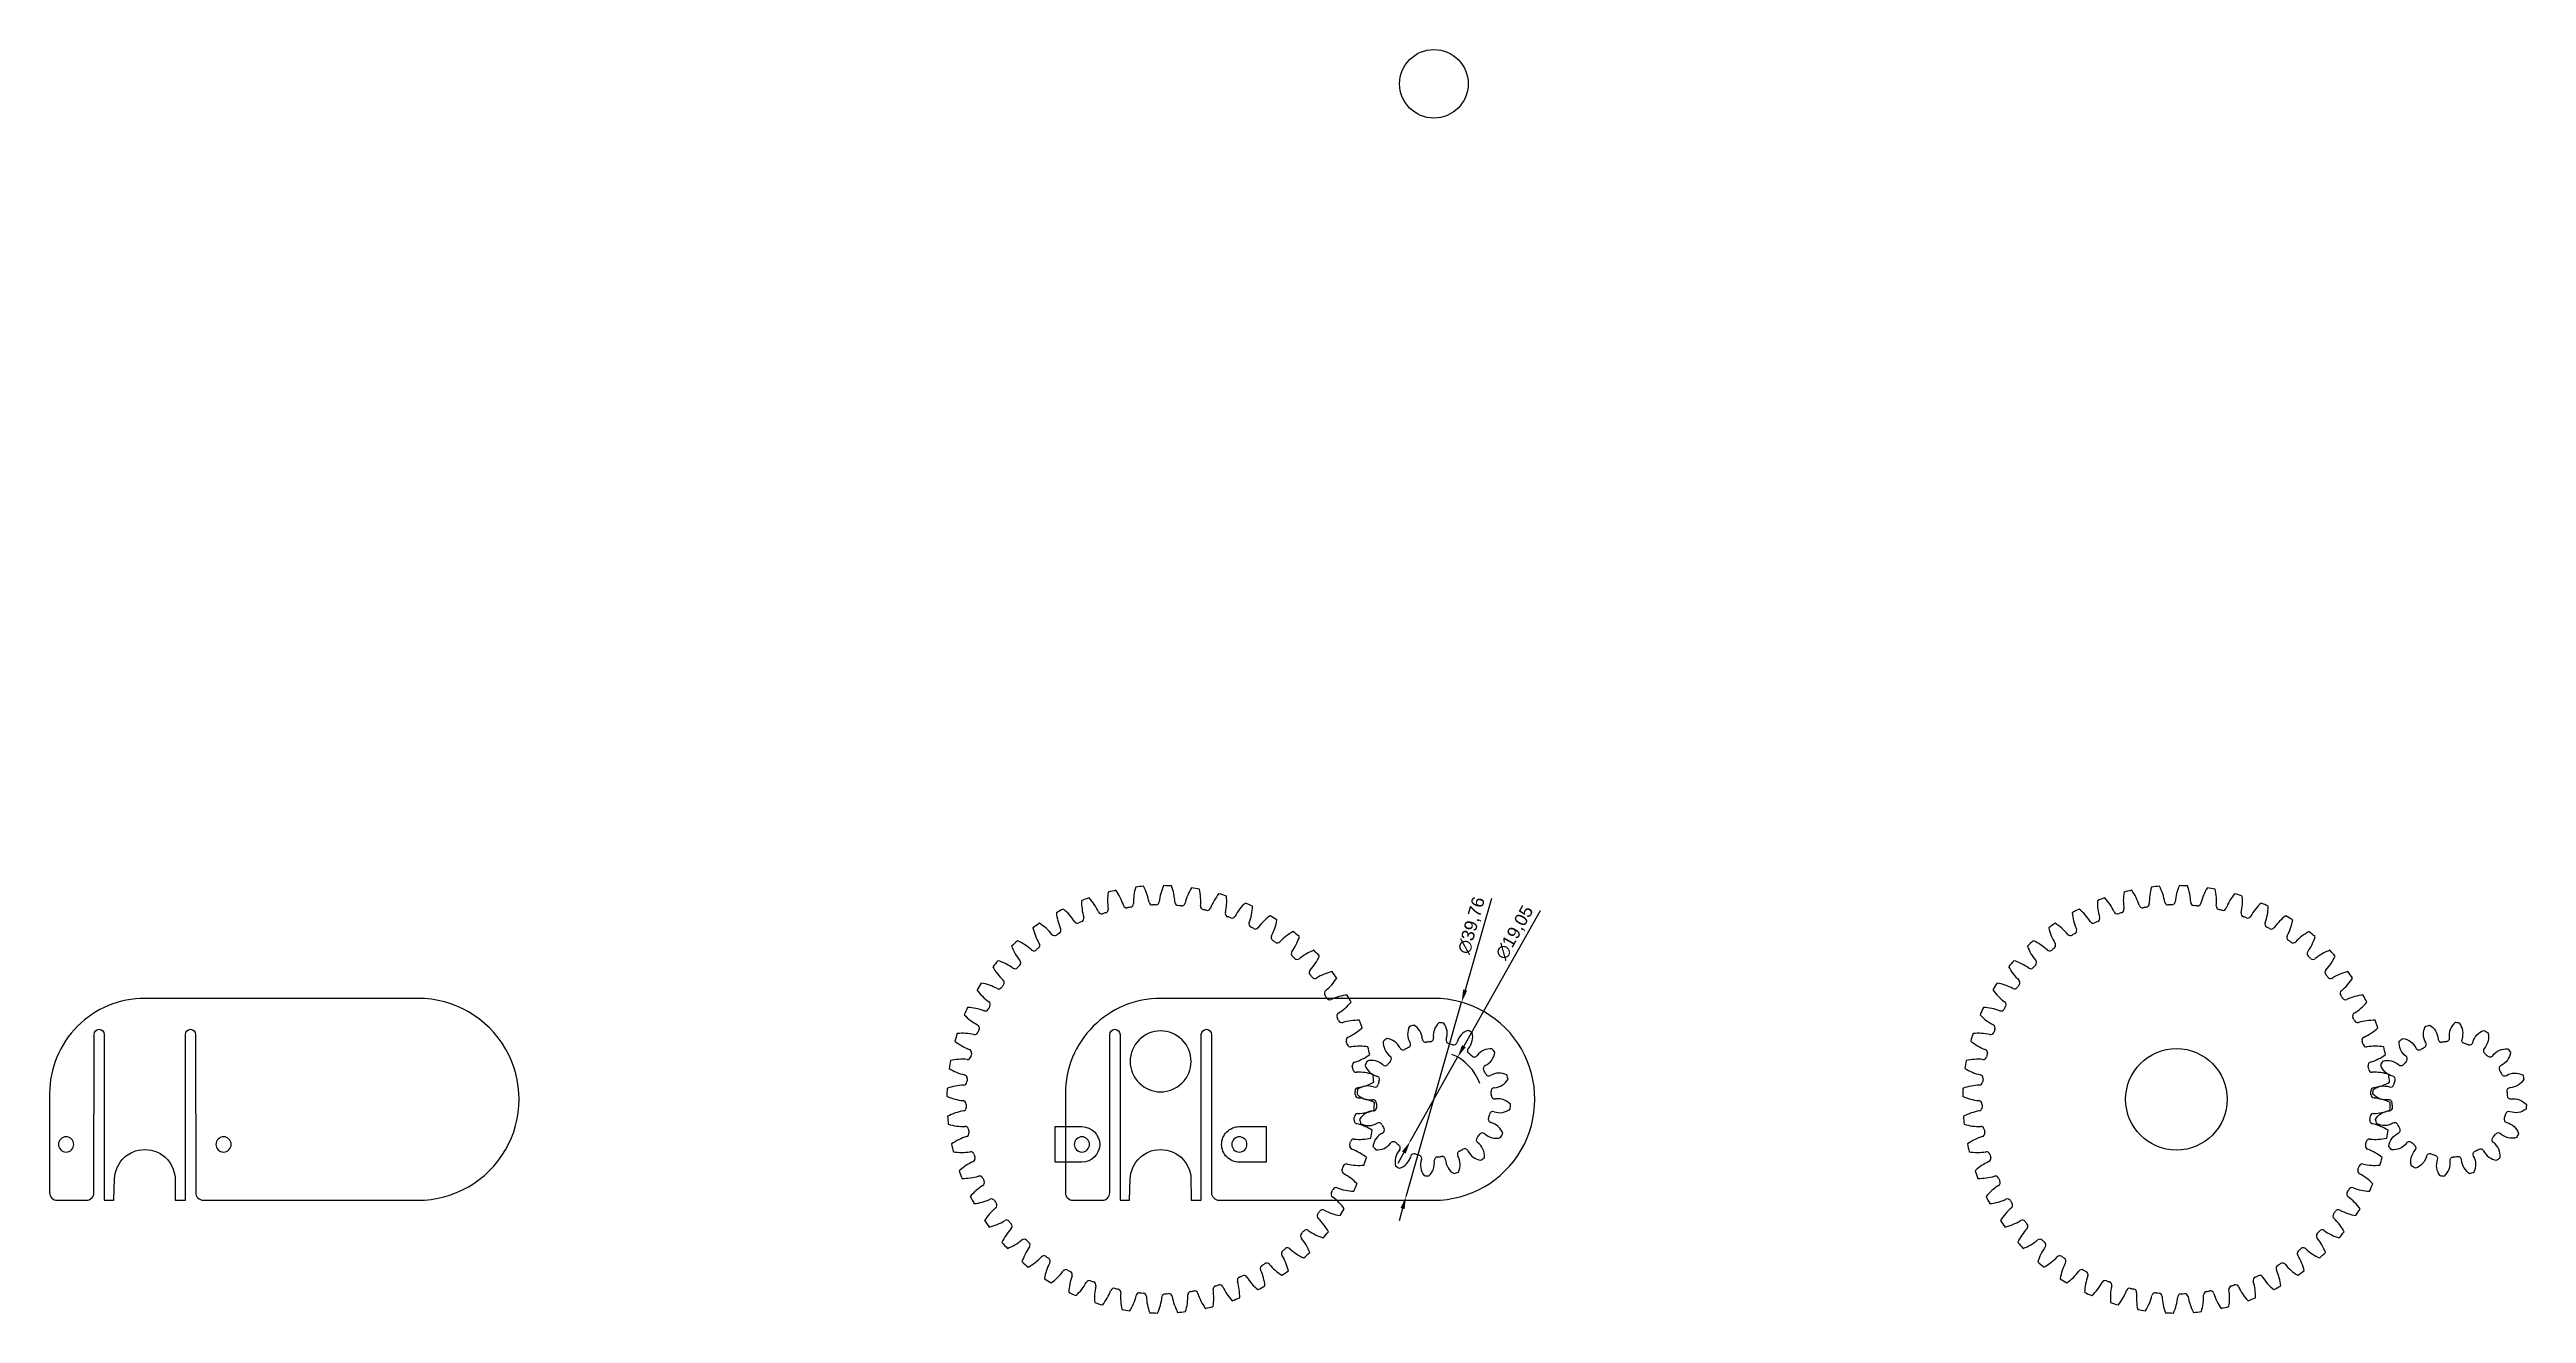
# Model space of a CAD drawing. Header units: millimetres. Extents: x 1675 to 2162, y 1750 to 1999.
import ezdxf

# ---------------------------------------------------------------- set-up
doc = ezdxf.new("R2010")
doc.units = ezdxf.units.MM
for name, color, linetype in [('HOL2', 5, 'Continuous'), ('INT3', 96, 'Continuous'), ('OTHER', 1, 'Continuous')]:
    doc.layers.add(name, color=color, linetype=linetype)
doc.styles.get("Standard").update_dxf_attribs({"font": 'arial.ttf'})
doc.dimstyles.new('ISO-25', dxfattribs={"dimtxt": 2.5, "dimasz": 2.5, "dimexe": 1.25, "dimexo": 0.625, "dimtad": 1, "dimtxsty": 'Standard', "dimcen": 2.5, "dimadec": 0, "dimazin": 0, "dimtfac": 1, "dimtmove": 0, "dimatfit": 3, "dimfxl": 1, "dimarcsym": 0})

# ---------------------------------------------------------------- blocks, each defined once
blk = doc.blocks.new('*U3')
for centre, radius, start, end in [((8.54, -2.2), 10.1, 155.5914, 174.3703), ((-1.25, -40.12), 42.09, 87.0593, 89.1969), ((-8.54, -1.65), 10.1, 1.8859, 20.6648), ((-2.19, -1.15), 0.68, 271.3827, 354.3703), ((2.23, -1.29), 0.68, 181.8859, 264.8735)]:
    blk.add_arc(centre, radius, start, end)
blk = doc.blocks.new('*U4')
at = {"color": 0, "linetype": 'ByBlock', "lineweight": -2, "transparency": 16777216}
for p, rotation in [((2417.22, 1592.72), 29.99999999999999), ((2422, 1594.9), 22.5), ((2427.02, 1596.43), 15), ((2432.2, 1597.29), 7.500000000000014), ((2442.68, 1596.97), 352.5000000000001), ((2447.79, 1595.78), 344.9999999999999), ((2452.71, 1593.94), 337.5000000000001), ((2412.77, 1589.94), 37.50000000000001), ((2457.34, 1591.47), 329.9999999999999), ((2461.62, 1588.42), 322.5), ((2405.13, 1582.77), 52.49999999999999), ((2408.71, 1586.6), 45), ((2465.45, 1584.84), 315), ((2402.08, 1578.49), 59.99999999999999), ((2468.79, 1580.78), 307.5), ((2399.61, 1573.86), 67.5), ((2471.57, 1576.33), 300.0000000000001), ((2397.77, 1568.94), 75.00000000000001), ((2473.75, 1571.55), 292.4999999999999), ((2396.59, 1563.83), 82.50000000000001), ((2475.28, 1566.53), 285), ((2396.08, 1558.6), 90), ((2476.14, 1561.35), 277.5), ((2396.26, 1553.35), 97.5), ((2476.32, 1556.1), 270), ((2475.82, 1550.88), 262.4999999999999), ((2397.12, 1548.17), 105), ((2474.63, 1545.76), 255), ((2398.66, 1543.15), 112.5), ((2400.83, 1538.37), 120), ((2472.79, 1540.84), 247.5), ((2403.61, 1533.92), 127.5), ((2470.32, 1536.21), 239.9999999999999), ((2406.95, 1529.86), 135), ((2467.27, 1531.94), 232.5), ((2410.79, 1526.28), 142.5), ((2459.63, 1524.76), 217.5), ((2463.69, 1528.1), 225), ((2415.06, 1523.23), 150), ((2419.69, 1520.76), 157.5), ((2450.4, 1519.81), 202.5000000000001), ((2455.18, 1521.98), 210), ((2424.61, 1518.92), 165.0000000000001), ((2429.73, 1517.74), 172.5), ((2434.95, 1517.23), 180), ((2440.2, 1517.41), 187.5), ((2445.38, 1518.27), 194.9999999999999)]:
    blk.add_blockref('*U3', p, dxfattribs=dict(at, rotation=rotation))
blk.add_blockref('*U3', (2437.45, 1597.47), dxfattribs=at)
blk = doc.blocks.new('*U5')
for centre, radius, start, end in [((2.16, -0.47), 3.37, 131.0715, 187.9131), ((-1.1, -13.05), 15.15, 82.6773, 86.0332), ((-1.84, -0.08), 3.37, 340.7973, 37.639), ((-1.85, -1.03), 0.68, 273.5612, 7.9131), ((1.98, -1.41), 0.68, 160.7973, 255.1492)]:
    blk.add_arc(centre, radius, start, end)
blk = doc.blocks.new('*U6')
at = {"color": 0, "linetype": 'ByBlock', "lineweight": -2, "transparency": 16777216}
for p, rotation in [((2546.19, 1569.83), 22.49999999999999), ((2556.17, 1568.99), 337.5000000000001), ((2538.53, 1563.36), 67.50000000000001), ((2541.71, 1567.36), 45), ((2560.17, 1565.8), 315), ((2562.64, 1561.33), 292.5000000000001), ((2537.11, 1558.45), 90), ((2537.68, 1553.38), 112.5), ((2563.21, 1556.25), 270), ((2540.15, 1548.9), 135), ((2561.8, 1551.34), 247.5), ((2544.15, 1545.71), 157.5), ((2549.06, 1544.3), 180), ((2554.14, 1544.87), 202.5000000000001), ((2558.61, 1547.34), 225.0000000000001)]:
    blk.add_blockref('*U5', p, dxfattribs=dict(at, rotation=rotation))
blk.add_blockref('*U5', (2551.26, 1570.4), dxfattribs=at)
blk = doc.blocks.new('*D7')
at = {"color": 0, "lineweight": -2, "transparency": 16777216}
for p, q in [((1968.25, 1829.31), (1953.22, 1802.66)), ((1942.64, 1783.89), (1952, 1800.49)), ((1941.41, 1781.71), (1940.19, 1779.53))]:
    blk.add_line(p, q, dxfattribs=at)
blk.add_arc((1947.32, 1792.19), 9.53, 18.8986, 68.1093, dxfattribs=at)
at = {"color": 0, "transparency": 16777216}
for points in [[(1952.86, 1802.87), (1953.59, 1802.46), (1952, 1800.49)], [(1941.05, 1781.92), (1941.78, 1781.51), (1942.64, 1783.89)]]:
    blk.add_solid(points, dxfattribs=at)
at = {"layer": 'Defpoints', "color": 0, "transparency": 16777216}
for p in [(1952, 1800.49), (1942.64, 1783.89)]:
    blk.add_point(p, dxfattribs=at)
at = {"color": 0, "transparency": 16777216, "insert": (1963.31, 1824.96), "char_height": 2.5, "attachment_point": 5, "rotation": 60.5901}
blk.add_mtext('∅19,05', dxfattribs=at)
blk = doc.blocks.new('*D8')
at = {"color": 0, "lineweight": -2, "transparency": 16777216}
for p, q in [((1958.64, 1831.75), (1953.48, 1813.7)), ((1941.85, 1773.07), (1952.79, 1811.3)), ((1941.16, 1770.67), (1940.47, 1768.27))]:
    blk.add_line(p, q, dxfattribs=at)
at = {"color": 0, "transparency": 16777216}
for points in [[(1953.08, 1813.82), (1953.88, 1813.59), (1952.79, 1811.3)], [(1940.76, 1770.79), (1941.56, 1770.56), (1941.85, 1773.07)]]:
    blk.add_solid(points, dxfattribs=at)
at = {"layer": 'Defpoints', "color": 0, "transparency": 16777216}
for p in [(1952.79, 1811.3), (1941.85, 1773.07)]:
    blk.add_point(p, dxfattribs=at)
at = {"color": 0, "transparency": 16777216, "insert": (1954.85, 1826.39), "char_height": 2.5, "attachment_point": 5, "rotation": 74.0261}
blk.add_mtext('∅39,76', dxfattribs=at)
blk = doc.blocks.new('*U9')
for centre, radius, start, end in [((8.54, -2.2), 10.1, 155.5914, 174.3703), ((-1.25, -40.12), 42.09, 87.0593, 89.1969), ((-8.54, -1.65), 10.1, 1.8859, 20.6648), ((-2.19, -1.15), 0.68, 271.3827, 354.3703), ((2.23, -1.29), 0.68, 181.8859, 264.8735)]:
    blk.add_arc(centre, radius, start, end)
blk = doc.blocks.new('*U10')
at = {"color": 0, "linetype": 'ByBlock', "lineweight": -2, "transparency": 16777216}
for p, rotation in [((2417.22, 1592.72), 29.99999999999999), ((2422, 1594.9), 22.5), ((2427.02, 1596.43), 15), ((2432.2, 1597.29), 7.500000000000014), ((2442.68, 1596.97), 352.5000000000001), ((2447.79, 1595.78), 344.9999999999999), ((2452.71, 1593.94), 337.5000000000001), ((2412.77, 1589.94), 37.50000000000001), ((2457.34, 1591.47), 329.9999999999999), ((2461.62, 1588.42), 322.5), ((2405.13, 1582.77), 52.49999999999999), ((2408.71, 1586.6), 45), ((2465.45, 1584.84), 315), ((2402.08, 1578.49), 59.99999999999999), ((2468.79, 1580.78), 307.5), ((2399.61, 1573.86), 67.5), ((2471.57, 1576.33), 300.0000000000001), ((2397.77, 1568.94), 75.00000000000001), ((2473.75, 1571.55), 292.4999999999999), ((2396.59, 1563.83), 82.50000000000001), ((2475.28, 1566.53), 285), ((2396.08, 1558.6), 90), ((2476.14, 1561.35), 277.5), ((2396.26, 1553.35), 97.5), ((2476.32, 1556.1), 270), ((2475.82, 1550.88), 262.4999999999999), ((2397.12, 1548.17), 105), ((2474.63, 1545.76), 255), ((2398.66, 1543.15), 112.5), ((2400.83, 1538.37), 120), ((2472.79, 1540.84), 247.5), ((2403.61, 1533.92), 127.5), ((2470.32, 1536.21), 239.9999999999999), ((2406.95, 1529.86), 135), ((2467.27, 1531.94), 232.5), ((2410.79, 1526.28), 142.5), ((2459.63, 1524.76), 217.5), ((2463.69, 1528.1), 225), ((2415.06, 1523.23), 150), ((2419.69, 1520.76), 157.5), ((2450.4, 1519.81), 202.5000000000001), ((2455.18, 1521.98), 210), ((2424.61, 1518.92), 165.0000000000001), ((2429.73, 1517.74), 172.5), ((2434.95, 1517.23), 180), ((2440.2, 1517.41), 187.5), ((2445.38, 1518.27), 194.9999999999999)]:
    blk.add_blockref('*U9', p, dxfattribs=dict(at, rotation=rotation))
blk.add_blockref('*U9', (2437.45, 1597.47), dxfattribs=at)

msp = doc.modelspace()

# ---------------------------------------------------------------- linework, layer by layer
for points in [[(2138.799, 1799.709, 0.4366395), (2138.699, 1800.702, -0.2532325), (2137.37, 1803.619, -0.0146439), (2138.056, 1804.182, -0.2532325), (2140.657, 1802.307, 0.4366395), (2141.611, 1802.015, -0.0178392), (2142.326, 1802.397, 0.4366395), (2142.613, 1803.352, -0.2532325), (2142.502, 1806.556, -0.0146439), (2143.351, 1806.813, -0.2532325), (2145.036, 1804.086, 0.4366395), (2145.806, 1803.452)], [(2150.232, 1803.173, -0.4366395), (2149.764, 1804.054, 0.2532325), (2149.25, 1807.218, 0.0146439), (2148.367, 1807.305, 0.2532325), (2147.244, 1804.303, -0.4366395), (2146.613, 1803.531)], [(2151.007, 1802.937, 0.4366395), (2151.886, 1803.409, -0.2532325), (2154.072, 1805.753, -0.0146439), (2154.855, 1805.335, -0.2532325), (2154.119, 1802.215, 0.4366395), (2154.214, 1801.222, -0.0178392), (2154.84, 1800.708, 0.4366395), (2155.833, 1800.807, -0.2532325), (2158.75, 1802.136, -0.0146439), (2159.313, 1801.45, -0.2532325), (2157.438, 1798.85, 0.4366395), (2157.146, 1797.896, -0.0178392), (2157.528, 1797.181, 0.4366395), (2158.483, 1796.893, -0.2532325), (2161.687, 1797.004, -0.0146439), (2161.944, 1796.155, -0.2532325), (2159.217, 1794.47, 0.4366395), (2158.583, 1793.7, -0.0178392), (2158.662, 1792.894, 0.4366395), (2159.434, 1792.262, -0.2532325), (2162.436, 1791.139, -0.0146439), (2162.349, 1790.256, -0.2532325), (2159.185, 1789.743, 0.4366395), (2158.304, 1789.275, -0.0178392), (2158.068, 1788.499, 0.4366395), (2158.54, 1787.62, -0.2532325), (2160.884, 1785.434, -0.0146439), (2160.466, 1784.651, -0.2532325), (2157.346, 1785.388, 0.4366395), (2156.353, 1785.293)], [(2143.63, 1781.438, 0.4366395), (2142.751, 1780.966, -0.2532325), (2140.565, 1778.622, -0.0146439), (2139.782, 1779.041, -0.2532325), (2140.519, 1782.16, 0.4366395), (2140.424, 1783.153, -0.0178392), (2139.797, 1783.668, 0.4366395), (2138.805, 1783.568, -0.2532325), (2135.888, 1782.239, -0.0146439), (2135.325, 1782.925, -0.2532325), (2137.199, 1785.526, 0.4366395), (2137.491, 1786.48, -0.0178392), (2137.109, 1787.195, 0.4366395), (2136.154, 1787.482, -0.2532325), (2132.951, 1787.371, -0.0146439), (2132.693, 1788.22, -0.2532325), (2135.42, 1789.906, 0.4366395), (2136.055, 1790.675, -0.0178392), (2135.976, 1791.482, 0.4366395), (2135.203, 1792.113, -0.2532325), (2132.201, 1793.236, -0.0146439), (2132.288, 1794.119, -0.2532325), (2135.452, 1794.633, 0.4366395), (2136.333, 1795.101, -0.0178392), (2136.569, 1795.876, 0.4366395), (2136.097, 1796.755, -0.2532325), (2133.753, 1798.942, -0.0146439), (2134.172, 1799.724, -0.2532325), (2137.291, 1798.988, 0.4366395), (2138.284, 1799.083)], [(2144.406, 1781.202, -0.4366395), (2144.874, 1780.321, 0.2532325), (2145.387, 1777.157, 0.0146439), (2146.27, 1777.07, 0.2532325), (2147.393, 1780.072, -0.4366395), (2148.025, 1780.845)], [(2148.831, 1780.924, -0.4366395), (2149.601, 1780.289, 0.2532325), (2151.286, 1777.562, 0.0146439), (2152.135, 1777.82, 0.2532325), (2152.024, 1781.023, -0.4366395), (2152.312, 1781.978, 0.0178392), (2153.027, 1782.36, -0.4366395), (2153.981, 1782.068, 0.2532325), (2156.581, 1780.194, 0.0146439), (2157.267, 1780.757, 0.2532325), (2155.938, 1783.674, -0.4366395), (2155.839, 1784.666)]]:
    msp.add_lwpolyline(points, format="xyb")
for centre, radius in [((1947.319, 1992.188), 6.754), ((2093.523, 1792.188), 10)]:
    msp.add_circle(centre, radius)
for centre, radius, start, end in [((1893.523, 1792.188), 38.305, 106.38272, 107.37346), ((1893.523, 1792.188), 38.305, 98.88272, 99.87346), ((1893.523, 1792.188), 38.305, 91.38272, 92.37346), ((1893.523, 1792.188), 38.305, 83.88272, 84.87346), ((1893.523, 1792.188), 38.305, 76.38272, 77.37346), ((2093.523, 1792.188), 38.305, 106.38272, 107.37346), ((2093.523, 1792.188), 38.305, 98.88272, 99.87346), ((2093.523, 1792.188), 38.305, 91.38272, 92.37346), ((2093.523, 1792.188), 38.305, 83.88272, 84.87346), ((2093.523, 1792.188), 38.305, 76.38272, 77.37346), ((1893.523, 1792.188), 38.305, 121.38272, 122.37346), ((1893.523, 1792.188), 38.305, 113.88272, 114.87346), ((1893.523, 1792.188), 38.305, 68.88272, 69.87346), ((1893.523, 1792.188), 38.305, 61.38272, 62.37346), ((2093.523, 1792.188), 38.305, 121.38272, 122.37346), ((2093.523, 1792.188), 38.305, 113.88272, 114.87346), ((2093.523, 1792.188), 38.305, 68.88272, 69.87346), ((2093.523, 1792.188), 38.305, 61.38272, 62.37346), ((1893.523, 1792.188), 38.305, 128.88272, 129.87346), ((1893.523, 1792.188), 38.305, 53.88272, 54.87346), ((1893.523, 1792.188), 38.305, 46.38272, 47.37346), ((2093.523, 1792.188), 38.305, 128.88272, 129.87346), ((2093.523, 1792.188), 38.305, 53.88272, 54.87346), ((2093.523, 1792.188), 38.305, 46.38272, 47.37346), ((1893.523, 1792.188), 38.305, 143.88272, 144.87346), ((1893.523, 1792.188), 38.305, 136.38272, 137.37346), ((1893.523, 1792.188), 38.305, 38.88272, 39.87346), ((2093.523, 1792.188), 38.305, 143.88272, 144.87346), ((2093.523, 1792.188), 38.305, 136.38272, 137.37346), ((2093.523, 1792.188), 38.305, 38.88272, 39.87346), ((1893.523, 1792.188), 38.305, 151.38272, 152.37346), ((1893.523, 1792.188), 38.305, 31.38272, 32.37346), ((2093.523, 1792.188), 38.305, 151.38272, 152.37346), ((2093.523, 1792.188), 38.305, 31.38272, 32.37346), ((1893.523, 1792.188), 38.305, 158.88272, 159.87346), ((1893.523, 1792.188), 38.305, 23.88272, 24.87346), ((2093.523, 1792.188), 38.305, 158.88272, 159.87346), ((2093.523, 1792.188), 38.305, 23.88272, 24.87346), ((1893.523, 1792.188), 38.305, 166.38272, 167.37346), ((1893.523, 1792.188), 38.305, 16.38272, 17.37346), ((1947.319, 1792.188), 11.365, 138.56122, 142.64923), ((1947.319, 1792.188), 11.365, 116.06122, 120.14923), ((1947.319, 1792.188), 11.365, 93.56122, 97.64923), ((1947.319, 1792.188), 11.365, 71.06122, 75.14923), ((1947.319, 1792.188), 11.365, 48.56122, 52.64923), ((2093.523, 1792.188), 38.305, 166.38272, 167.37346), ((2093.523, 1792.188), 38.305, 16.38272, 17.37346), ((2147.319, 1792.188), 11.365, 138.56122, 142.64923), ((2147.319, 1792.188), 11.365, 93.56122, 97.64923), ((2147.319, 1792.188), 11.365, 71.06122, 75.14923), ((1893.523, 1792.188), 38.305, 173.88272, 174.87346), ((1893.523, 1792.188), 38.305, 8.88272, 9.87346), ((1947.319, 1792.188), 11.365, 161.06122, 165.14923), ((1947.319, 1792.188), 11.365, 26.06122, 30.14923), ((2093.523, 1792.188), 38.305, 173.88272, 174.87346), ((2093.523, 1792.188), 38.305, 8.88272, 9.87346), ((1893.523, 1792.188), 38.305, 181.38272, 182.37346), ((1893.523, 1792.188), 38.305, 1.38272, 2.37346), ((1947.319, 1792.188), 11.365, 183.56122, 187.64923), ((1947.319, 1792.188), 11.365, 3.56122, 7.64923), ((2093.523, 1792.188), 38.305, 181.38272, 182.37346), ((2093.523, 1792.188), 38.305, 1.38272, 2.37346), ((1893.523, 1792.188), 38.305, 188.88272, 189.87346), ((1893.523, 1792.188), 38.305, 353.88272, 354.87346), ((1947.319, 1792.188), 11.365, 206.06122, 210.14923), ((1947.319, 1792.188), 11.365, 318.56122, 322.64923), ((1947.319, 1792.188), 11.365, 341.06122, 345.14923), ((2093.523, 1792.188), 38.305, 188.88272, 189.87346), ((2093.523, 1792.188), 38.305, 353.88272, 354.87346), ((2147.319, 1792.188), 11.365, 318.56122, 322.64923), ((1893.523, 1792.188), 38.305, 196.38272, 197.37346), ((1893.523, 1792.188), 38.305, 346.38272, 347.37346), ((1947.319, 1792.188), 11.365, 228.56122, 232.64923), ((1947.319, 1792.188), 11.365, 251.06122, 255.14923), ((1947.319, 1792.188), 11.365, 273.56122, 277.64923), ((1947.319, 1792.188), 11.365, 296.06122, 300.14923), ((2093.523, 1792.188), 38.305, 196.38272, 197.37346), ((2093.523, 1792.188), 38.305, 346.38272, 347.37346), ((2147.319, 1792.188), 11.365, 251.06122, 255.14923), ((2147.319, 1792.188), 11.365, 273.56122, 277.64923), ((1893.523, 1792.188), 38.305, 203.88272, 204.87346), ((1893.523, 1792.188), 38.305, 338.88272, 339.87346), ((2093.523, 1792.188), 38.305, 203.88272, 204.87346), ((2093.523, 1792.188), 38.305, 338.88272, 339.87346), ((1893.523, 1792.188), 38.305, 211.38272, 212.37346), ((1893.523, 1792.188), 38.305, 331.38272, 332.37346), ((2093.523, 1792.188), 38.305, 211.38272, 212.37346), ((2093.523, 1792.188), 38.305, 331.38272, 332.37346), ((1893.523, 1792.188), 38.305, 218.88272, 219.87346), ((1893.523, 1792.188), 38.305, 316.38272, 317.37346), ((1893.523, 1792.188), 38.305, 323.88272, 324.87346), ((2093.523, 1792.188), 38.305, 218.88272, 219.87346), ((2093.523, 1792.188), 38.305, 316.38272, 317.37346), ((2093.523, 1792.188), 38.305, 323.88272, 324.87346), ((1893.523, 1792.188), 38.305, 226.38272, 227.37346), ((1893.523, 1792.188), 38.305, 233.88272, 234.87346), ((1893.523, 1792.188), 38.305, 308.88272, 309.87346), ((2093.523, 1792.188), 38.305, 226.38272, 227.37346), ((2093.523, 1792.188), 38.305, 233.88272, 234.87346), ((2093.523, 1792.188), 38.305, 308.88272, 309.87346), ((1893.523, 1792.188), 38.305, 241.38272, 242.37346), ((1893.523, 1792.188), 38.305, 248.88272, 249.87346), ((1893.523, 1792.188), 38.305, 293.88272, 294.87346), ((1893.523, 1792.188), 38.305, 301.38272, 302.37346), ((2093.523, 1792.188), 38.305, 241.38272, 242.37346), ((2093.523, 1792.188), 38.305, 248.88272, 249.87346), ((2093.523, 1792.188), 38.305, 293.88272, 294.87346), ((2093.523, 1792.188), 38.305, 301.38272, 302.37346), ((1893.523, 1792.188), 38.305, 256.38272, 257.37346), ((1893.523, 1792.188), 38.305, 263.88272, 264.87346), ((1893.523, 1792.188), 38.305, 271.38272, 272.37346), ((1893.523, 1792.188), 38.305, 278.88272, 279.87346), ((1893.523, 1792.188), 38.305, 286.38272, 287.37346), ((2093.523, 1792.188), 38.305, 256.38272, 257.37346), ((2093.523, 1792.188), 38.305, 263.88272, 264.87346), ((2093.523, 1792.188), 38.305, 271.38272, 272.37346), ((2093.523, 1792.188), 38.305, 278.88272, 279.87346), ((2093.523, 1792.188), 38.305, 286.38272, 287.37346)]:
    msp.add_arc(centre, radius, start, end)
at = {"layer": 'HOL2'}
for points in [[(1678.023, 1784.807, 0.4142136), (1676.523, 1783.307, 0.4142136), (1678.023, 1781.807, 0.4142136), (1679.523, 1783.307, 0.4142136)], [(1709.023, 1784.807, 0.4142136), (1707.523, 1783.307, 0.4142136), (1709.023, 1781.807, 0.4142136), (1710.523, 1783.307, 0.4142136)], [(1878.023, 1784.807, 0.4142136), (1876.523, 1783.307, 0.4142136), (1878.023, 1781.807, 0.4142136), (1879.523, 1783.307, 0.4142136)], [(1909.023, 1784.807, 0.4142136), (1907.523, 1783.307, 0.4142136), (1909.023, 1781.807, 0.4142136), (1910.523, 1783.307, 0.4142136)]]:
    msp.add_lwpolyline(points, format="xyb", close=True, dxfattribs=at)
at = {"layer": 'INT3'}
msp.add_lwpolyline([(1893.523, 1805.653, 0.4142136), (1887.523, 1799.653, 0.4142136), (1893.523, 1793.653, 0.4142136), (1899.523, 1799.653, 0.4142136)], format="xyb", close=True, dxfattribs=at)
at = {"layer": 'OTHER'}
for points in [[(1747.27, 1772.307, 1.0012211), (1747.319, 1812.069), (1693.523, 1812.069, 0.4142136), (1674.761, 1793.307), (1674.76, 1786.807), (1674.758, 1779.807), (1674.761, 1773.807, 0.4142136), (1676.261, 1772.307), (1682.023, 1772.307, 0.4142136), (1683.499, 1773.804), (1683.523, 1804.98, -1), (1685.523, 1804.98), (1685.523, 1772.307), (1687.418, 1772.307), (1687.531, 1776.621), (1687.654, 1777.554), (1688.042, 1778.747), (1688.669, 1779.834), (1689.064, 1780.322), (1689.747, 1780.97), (1690.799, 1781.653), (1691.669, 1782.013), (1692.276, 1782.176), (1693.523, 1782.307), (1694.771, 1782.176), (1695.673, 1781.908), (1696.523, 1781.503), (1697.538, 1780.766), (1697.982, 1780.322), (1698.555, 1779.575), (1699.125, 1778.457), (1699.449, 1777.245), (1699.49, 1776.934), (1699.518, 1772.307), (1701.523, 1772.307), (1701.523, 1804.98, -1), (1703.523, 1804.98), (1703.54, 1773.82, 0.4142136), (1705.023, 1772.307), (1710.785, 1772.307), (1747.367, 1772.307)], [(1947.27, 1772.307, 1.0012211), (1947.319, 1812.069), (1893.523, 1812.069, 0.4142136), (1874.761, 1793.307), (1874.76, 1786.807), (1874.758, 1779.807), (1874.761, 1773.807, 0.4142136), (1876.261, 1772.307), (1882.023, 1772.307, 0.4142136), (1883.499, 1773.804), (1883.523, 1804.98, -1), (1885.523, 1804.98), (1885.523, 1772.307), (1887.418, 1772.307), (1887.531, 1776.621), (1887.654, 1777.554), (1888.042, 1778.747), (1888.669, 1779.834), (1889.064, 1780.322), (1889.747, 1780.97), (1890.799, 1781.653), (1891.669, 1782.013), (1892.276, 1782.176), (1893.523, 1782.307), (1894.771, 1782.176), (1895.673, 1781.908), (1896.523, 1781.503), (1897.538, 1780.766), (1897.982, 1780.322), (1898.555, 1779.575), (1899.125, 1778.457), (1899.449, 1777.245), (1899.49, 1776.934), (1899.518, 1772.307), (1901.523, 1772.307), (1901.523, 1804.98, -1), (1903.523, 1804.98), (1903.54, 1773.82, 0.4142136), (1905.023, 1772.307), (1910.785, 1772.307), (1947.367, 1772.307)]]:
    msp.add_lwpolyline(points, format="xyb", dxfattribs=at)
for points in [[(1874.758, 1779.807), (1872.758, 1779.807), (1872.76, 1786.807), (1874.76, 1786.807), (1878.023, 1786.807, -1), (1878.023, 1779.807)], [(1912.285, 1779.807), (1909.023, 1779.807, -0.4142136), (1905.523, 1783.307, -0.4142136), (1909.023, 1786.807), (1912.285, 1786.807), (1914.285, 1786.807), (1914.285, 1779.807)]]:
    msp.add_lwpolyline(points, format="xyb", close=True, dxfattribs=at)

# ---------------------------------------------------------------- block references
for name, p in [('*U4', (-542.678, 234.837)), ('*U10', (-342.678, 234.837)), ('*U6', (-602.842, 234.837))]:
    msp.add_blockref(name, p)

# ---------------------------------------------------------------- dimensions: what is measured, and where the dimension line sits
for p1, p2, picture, middle in [((1942.641, 1783.89), (1951.996, 1800.485), '*D7', (1965.194, 1823.899)), ((1941.847, 1773.074), (1952.79, 1811.301), '*D8', (1956.937, 1825.789))]:
    dim = msp.add_diameter_dim_2p(p1=p1, p2=p2, dimstyle='ISO-25')
    dim.commit()
    dim.dimension.update_dxf_attribs({"geometry": picture, "text_midpoint": middle, "dimtype": 163})

doc.saveas('drawing.dxf')
